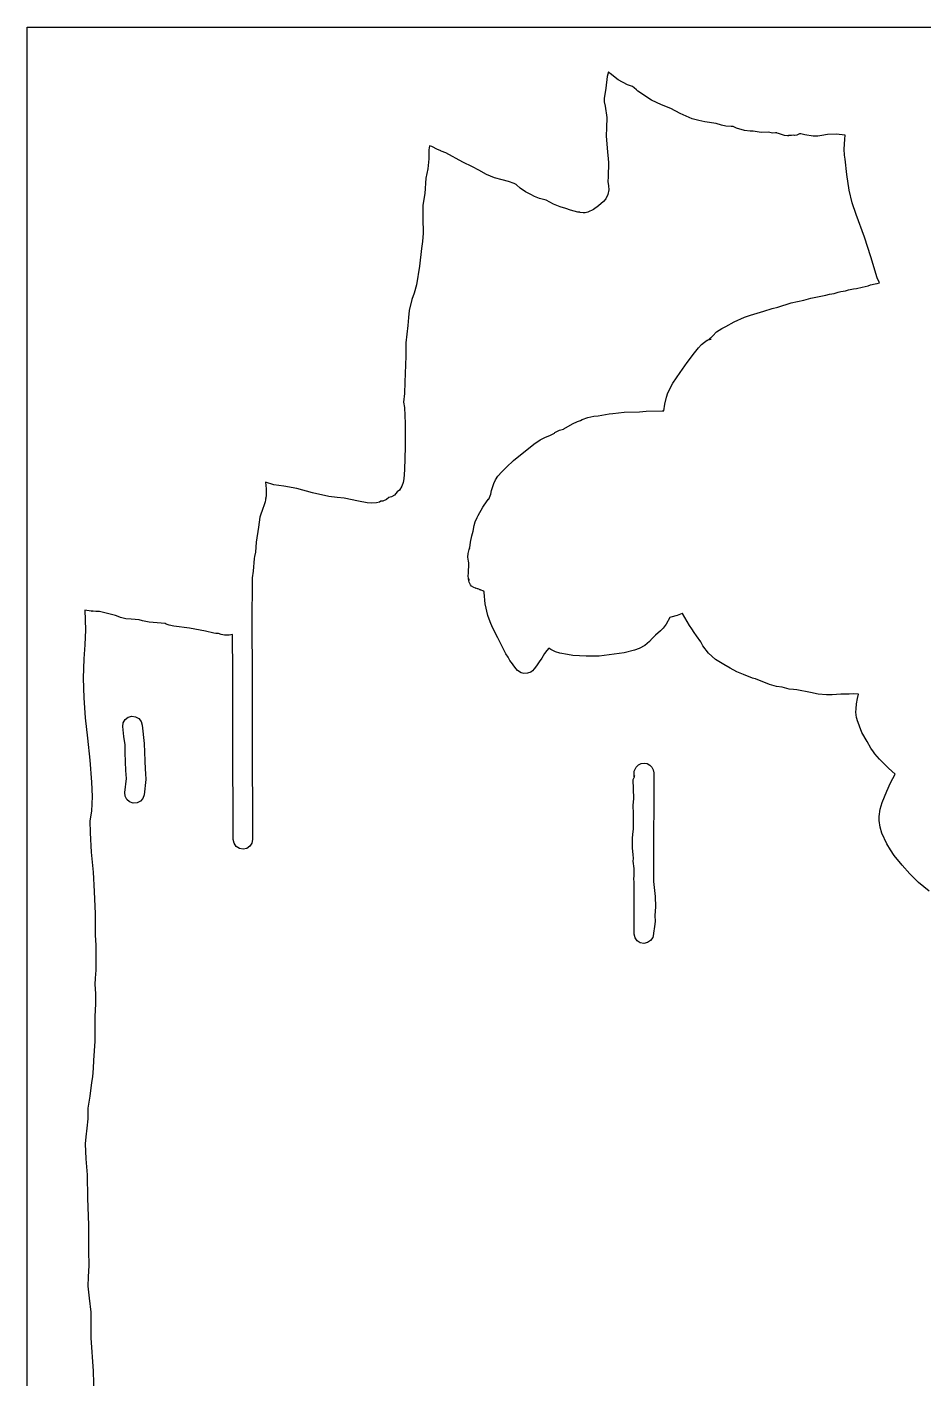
# Model space of a CAD drawing. Extents: x 2 to 598, y 673 to 2998.
# Drawn here: x 2 to 224.5, y 2662.9 to 2998 of the extents above; entities that cross this region are included whole.
import ezdxf

# ---------------------------------------------------------------- set-up
doc = ezdxf.new("R2010")
doc.units = 0

msp = doc.modelspace()

# ---------------------------------------------------------------- linework, layer by layer
at = {"layer": 'Calque 1'}
for p, q in [((146.2049, 2986.86046), (145.87418, 2985.73495)), ((146.62141, 2986.46099), (146.2049, 2986.86046)), ((148.624179, 2984.941769), (146.62141, 2986.46099)), ((145.52752, 2982.875666), (145.13985, 2980.32545)), ((145.87418, 2985.73495), (145.52752, 2982.875666)), ((150.88575, 2983.70457), (148.624179, 2984.941769)), ((152.1694, 2983.24777), (150.88575, 2983.70457)), ((152.6076, 2982.88756), (152.1694, 2983.24777)), ((153.11973, 2982.46433), (152.6076, 2982.88756)), ((145.13985, 2980.32545), (145.164527, 2979.473465)), ((145.164527, 2979.473465), (145.353395, 2978.424074)), ((153.52951, 2982.13773), (153.11973, 2982.46433)), ((156.89832, 2979.88724), (153.52951, 2982.13773)), ((159.387998, 2978.686139), (156.89832, 2979.88724)), ((145.353395, 2978.424074), (145.79665, 2975.55933)), ((161.64324, 2977.77315), (159.387998, 2978.686139)), ((164.018506, 2976.571024), (161.64324, 2977.77315)), ((166.92715, 2975.26323), (164.018506, 2976.571024)), ((145.756609, 2972.98206), (145.61372, 2971.0485)), ((145.79665, 2975.55933), (145.756609, 2972.98206)), ((168.577016, 2974.791215), (166.92715, 2975.26323)), ((170.136302, 2974.502661), (168.577016, 2974.791215)), ((172.88236, 2974.10981), (170.136302, 2974.502661)), ((174.275164, 2973.668844), (172.88236, 2974.10981)), ((175.350223, 2973.418811), (174.275164, 2973.668844)), ((176.66867, 2973.30884), (175.350223, 2973.418811)), ((177.15908, 2973.32494), (176.66867, 2973.30884)), ((177.991395, 2972.926343), (177.15908, 2973.32494)), ((179.96149, 2972.34257), (177.991395, 2972.926343)), ((145.61372, 2971.0485), (145.894896, 2967.968231)), ((181.379163, 2972.20055), (179.96149, 2972.34257)), ((182.08024, 2972.22062), (181.379163, 2972.20055)), ((182.621117, 2972.06272), (182.08024, 2972.22062)), ((184.03567, 2971.87386), (182.621117, 2972.06272)), ((185.93117, 2971.90956), (184.03567, 2971.87386)), ((186.863819, 2971.709824), (185.93117, 2971.90956)), ((187.668, 2971.8), (186.863819, 2971.709824)), ((187.67048, 2971.79567), (187.668, 2971.8)), ((187.97536, 2971.74147), (187.67048, 2971.79567)), ((188.07406, 2971.72297), (187.97536, 2971.74147)), ((188.396, 2971.56692), (188.07406, 2971.72297)), ((188.86212, 2971.46357), (188.396, 2971.56692)), ((188.89982, 2971.43977), (188.86212, 2971.46357)), ((189.888087, 2971.102903), (188.89982, 2971.43977)), ((190.572031, 2971.017243), (189.888087, 2971.102903)), ((190.91196, 2971.066751), (190.572031, 2971.017243)), ((191.57964, 2971.093515), (190.86818, 2971.13539)), ((190.86818, 2971.13539), (190.91196, 2971.066751)), ((192.11461, 2971.17929), (191.57964, 2971.093515)), ((192.34818, 2971.14829), (192.11461, 2971.17929)), ((192.929951, 2971.230749), (192.34818, 2971.14829)), ((193.60908, 2971.51363), (192.929951, 2971.230749)), ((193.89589, 2971.53533), (193.60908, 2971.51363)), ((194.877832, 2971.315611), (193.89589, 2971.53533)), ((196.98254, 2970.98445), (194.877832, 2971.315611)), ((198.146389, 2970.988155), (196.98254, 2970.98445)), ((199.142659, 2971.110253), (198.146389, 2970.988155)), ((200.54356, 2971.37563), (199.142659, 2971.110253)), ((202.686724, 2971.441554), (200.54356, 2971.37563)), ((204.89108, 2971.2108), (202.686724, 2971.441554)), ((204.6281, 2967.68388), (204.80018, 2970.21136)), ((204.80018, 2970.21136), (204.89108, 2971.2108)), ((101.68983, 2967.546945), (101.64903, 2965.344505)), ((101.82262, 2968.537065), (101.68983, 2967.546945)), ((102.38073, 2968.395985), (101.82262, 2968.537065)), ((102.57867, 2968.262665), (102.38073, 2968.395985)), ((103.62769, 2967.706115), (102.57867, 2968.262665)), ((104.64935, 2967.277195), (103.62769, 2967.706115)), ((104.71855, 2967.249295), (104.64935, 2967.277195)), ((105.87763, 2966.815725), (104.71855, 2967.249295)), ((110.10114, 2964.528535), (105.87763, 2966.815725)), ((145.894896, 2967.968231), (146.22144, 2964.41583)), ((204.760852, 2966.224494), (204.6281, 2967.68388)), ((204.92626, 2965.20598), (204.760852, 2966.224494)), ((101.40461, 2962.865565), (100.9178, 2960.561315)), ((101.64903, 2965.344505), (101.40461, 2962.865565)), ((112.51393, 2963.378735), (110.10114, 2964.528535)), ((114.056731, 2962.486653), (112.51393, 2963.378735)), ((146.22144, 2964.41583), (146.14444, 2960.83415)), ((205.304046, 2961.480469), (204.92626, 2965.20598)), ((100.9178, 2960.561315), (100.68629, 2956.769305)), ((115.95921, 2961.447075), (114.056731, 2962.486653)), ((117.962449, 2960.654167), (115.95921, 2961.447075)), ((119.803089, 2960.13102), (117.962449, 2960.654167)), ((121.431372, 2959.706888), (119.803089, 2960.13102)), ((122.79754, 2959.211025), (121.431372, 2959.706888)), ((146.14444, 2960.83415), (146.07054, 2959.71999)), ((146.07054, 2959.71999), (146.247899, 2958.62679)), ((205.89106, 2957.5367), (205.304046, 2961.480469)), ((100.68629, 2956.769305), (100.16282, 2953.856795)), ((123.27607, 2958.97538), (122.79754, 2959.211025)), ((123.38304, 2958.86116), (123.27607, 2958.97538)), ((124.32098, 2958.07363), (123.38304, 2958.86116)), ((125.631124, 2957.186198), (124.32098, 2958.07363)), ((126.91099, 2956.47992), (125.631124, 2957.186198)), ((127.877482, 2955.993274), (126.91099, 2956.47992)), ((129.11552, 2955.49498), (127.877482, 2955.993274)), ((146.05814, 2956.49796), (145.574096, 2955.424926)), ((146.264894, 2957.682373), (146.05814, 2956.49796)), ((146.247899, 2958.62679), (146.264894, 2957.682373)), ((206.670422, 2954.453964), (205.89106, 2957.5367)), ((100.16282, 2953.856795), (100.160342, 2950.60708)), ((130.75935, 2955.0459), (129.11552, 2955.49498)), ((132.59642, 2954.08626), (130.75935, 2955.0459)), ((134.264575, 2953.449353), (132.59642, 2954.08626)), ((135.60918, 2953.04706), (134.264575, 2953.449353)), ((136.795602, 2952.582684), (135.60918, 2953.04706)), ((142.492205, 2952.77361), (141.06776, 2952.14422)), ((143.74976, 2953.63973), (142.492205, 2952.77361)), ((144.99103, 2954.73476), (143.74976, 2953.63973)), ((145.574096, 2955.424926), (144.99103, 2954.73476)), ((207.640484, 2951.49961), (206.670422, 2954.453964)), ((100.160342, 2950.60708), (100.24652, 2946.907365)), ((138.59143, 2952.10654), (136.795602, 2952.582684)), ((139.08493, 2952.07394), (138.59143, 2952.10654)), ((139.19243, 2952.01454), (139.08493, 2952.07394)), ((139.93707, 2951.91016), (139.19243, 2952.01454)), ((140.39906, 2951.96076), (139.93707, 2951.91016)), ((141.06776, 2952.14422), (140.39906, 2951.96076)), ((209.73217, 2945.8992), (207.640484, 2951.49961)), ((100.24652, 2946.907365), (100.08882, 2944.857049)), ((99.848612, 2943.066765), (99.361231, 2938.683048)), ((100.08882, 2944.857049), (99.848612, 2943.066765)), ((211.237034, 2941.016945), (209.73217, 2945.8992)), ((212.83483, 2935.8109), (211.237034, 2941.016945)), ((99.361231, 2938.683048), (98.632672, 2934.098855)), ((98.632672, 2934.098855), (98.017541, 2932.045119)), ((203.7955, 2932.46401), (205.00525, 2932.59939)), ((205.00525, 2932.59939), (205.01665, 2932.60339)), ((205.02, 2932.6), (205.0086, 2932.595)), ((205.0086, 2932.595), (205.0136, 2932.592)), ((205.0136, 2932.592), (205.73448, 2932.88397)), ((205.01665, 2932.60339), (205.02, 2932.6)), ((205.73448, 2932.88397), (206.972032, 2933.130629)), ((206.972032, 2933.130629), (207.69147, 2933.19713)), ((207.69147, 2933.19713), (209.09035, 2933.5015)), ((209.09035, 2933.5015), (210.57709, 2933.83533)), ((210.57709, 2933.83533), (211.189116, 2934.079027)), ((211.189116, 2934.079027), (212.33821, 2934.36915)), ((212.33821, 2934.36915), (212.85809, 2934.41355)), ((213.4012, 2934.56654), (212.83483, 2935.8109)), ((212.85809, 2934.41355), (213.4012, 2934.56654)), ((97.434292, 2930.458745), (96.808502, 2927.768495)), ((98.017541, 2932.045119), (97.434292, 2930.458745)), ((188.18457, 2928.56038), (191.50686, 2929.60114)), ((191.50686, 2929.60114), (194.66222, 2930.33081)), ((194.66222, 2930.33081), (196.38458, 2930.75559)), ((196.38458, 2930.75559), (200.11409, 2931.52659)), ((200.11409, 2931.52659), (201.03288, 2931.77826)), ((201.03288, 2931.77826), (202.17752, 2931.97979)), ((202.17752, 2931.97979), (203.16814, 2932.248)), ((203.16814, 2932.248), (203.7955, 2932.46401)), ((96.577448, 2926.034166), (96.434362, 2924.021415)), ((96.808502, 2927.768495), (96.577448, 2926.034166)), ((177.387204, 2924.93565), (179.94633, 2926.10317)), ((179.94633, 2926.10317), (180.68065, 2926.30367)), ((180.68065, 2926.30367), (181.43202, 2926.58323)), ((181.43202, 2926.58323), (184.70107, 2927.547)), ((184.70107, 2927.547), (186.81049, 2928.21155)), ((186.81049, 2928.21155), (188.18457, 2928.56038)), ((96.434362, 2924.021415), (95.979592, 2919.740545)), ((173.03614, 2922.40623), (174.352398, 2923.269512)), ((174.352398, 2923.269512), (175.3006, 2923.73999)), ((175.3006, 2923.73999), (177.387204, 2924.93565)), ((95.979592, 2919.740545), (95.983592, 2916.374865)), ((168.53509, 2918.50725), (169.316657, 2919.300045)), ((169.316657, 2919.300045), (170.0461, 2919.88494)), ((170.0461, 2919.88494), (170.70705, 2920.33658)), ((170.70705, 2920.33658), (170.84297, 2920.39348)), ((170.78977, 2920.32528), (170.93807, 2920.43328)), ((170.84297, 2920.39348), (170.78977, 2920.32528)), ((170.93807, 2920.43328), (171.2285, 2920.5547)), ((171.08433, 2920.5464), (172.0884, 2921.44608)), ((171.64451, 2920.6043), (171.08433, 2920.5464)), ((171.2285, 2920.5547), (171.64451, 2920.6043)), ((172.0884, 2921.44608), (173.03614, 2922.40623)), ((95.983592, 2916.374865), (95.715392, 2909.972135)), ((165.719763, 2914.859869), (167.57545, 2917.26856)), ((167.57545, 2917.26856), (168.53509, 2918.50725)), ((163.99945, 2912.39909), (165.719763, 2914.859869)), ((95.715392, 2909.972135), (95.625992, 2907.179045)), ((160.93399, 2907.3596), (162.20835, 2909.72019)), ((162.20835, 2909.72019), (163.99945, 2912.39909)), ((95.625992, 2907.179045), (95.371232, 2904.970905)), ((160.18467, 2904.543025), (160.57228, 2906.23769)), ((160.57228, 2906.23769), (160.93399, 2907.3596)), ((95.371232, 2904.970905), (95.626502, 2903.661435)), ((95.626502, 2903.661435), (95.805746, 2899.697422)), ((147.25007, 2902.16516), (150.11813, 2902.51036)), ((150.11813, 2902.51036), (153.8936, 2902.64162)), ((153.8936, 2902.64162), (155.54777, 2902.78736)), ((155.54777, 2902.78736), (159.54702, 2902.84266)), ((159.54702, 2902.84266), (159.97178, 2902.84566)), ((159.97178, 2902.84566), (160.18467, 2904.543025)), ((95.805746, 2899.697422), (95.798082, 2893.951425)), ((135.16451, 2898.37422), (137.31011, 2899.63099)), ((137.31011, 2899.63099), (138.511337, 2900.171879)), ((138.511337, 2900.171879), (139.29036, 2900.45884)), ((139.264356, 2900.464497), (139.68104, 2900.6826)), ((139.29036, 2900.45884), (139.264356, 2900.464497)), ((139.68104, 2900.6826), (141.08561, 2901.1973)), ((141.08561, 2901.1973), (142.59998, 2901.514761)), ((142.59998, 2901.514761), (143.69165, 2901.65412)), ((143.69165, 2901.65412), (146.36539, 2902.11146)), ((146.36539, 2902.11146), (147.25007, 2902.16516)), ((127.661474, 2894.568814), (129.26205, 2895.66435)), ((129.26205, 2895.66435), (130.620046, 2896.338306)), ((130.620046, 2896.338306), (131.63917, 2896.77848)), ((131.63917, 2896.77848), (132.79413, 2897.35157)), ((132.79413, 2897.35157), (132.794917, 2897.34917)), ((132.794917, 2897.34917), (132.91713, 2897.44667)), ((132.91713, 2897.44667), (134.02351, 2898.03733)), ((134.02351, 2898.03733), (135.08391, 2898.35152)), ((135.08391, 2898.35152), (135.16451, 2898.37422)), ((95.798082, 2893.951425), (95.607902, 2888.197775)), ((124.40653, 2891.93021), (126.36248, 2893.50477)), ((126.36248, 2893.50477), (127.661474, 2894.568814)), ((120.89305, 2888.91642), (122.670258, 2890.517721)), ((122.670258, 2890.517721), (124.40653, 2891.93021)), ((95.413082, 2885.975185), (95.292534, 2885.100035)), ((95.607902, 2888.197775), (95.413082, 2885.975185)), ((117.760983, 2884.848911), (118.192725, 2885.767687)), ((118.192725, 2885.767687), (118.79033, 2886.69175)), ((118.79033, 2886.69175), (119.740286, 2887.757571)), ((119.740286, 2887.757571), (120.47758, 2888.45806)), ((120.47758, 2888.45806), (120.89305, 2888.91642)), ((63.208332, 2884.534425), (61.180542, 2885.159715)), ((61.180542, 2885.159715), (61.301482, 2883.515385)), ((61.301482, 2883.515385), (61.297223, 2882.050519)), ((65.709992, 2884.154615), (63.208332, 2884.534425)), ((68.953722, 2883.576345), (65.709992, 2884.154615)), ((72.816846, 2882.560915), (68.953722, 2883.576345)), ((76.838512, 2881.650365), (72.816846, 2882.560915)), ((93.797172, 2882.768645), (93.155342, 2881.979555)), ((94.368611, 2883.172919), (93.797172, 2882.768645)), ((94.993982, 2884.143765), (94.368611, 2883.172919)), ((95.292534, 2885.100035), (94.993982, 2884.143765)), ((117.04781, 2882.23516), (117.22455, 2883.14726)), ((117.22455, 2883.14726), (117.760983, 2884.848911)), ((60.821802, 2879.563175), (60.415612, 2878.357045)), ((61.065151, 2880.30608), (60.821802, 2879.563175)), ((61.198512, 2881.258145), (61.065151, 2880.30608)), ((61.297223, 2882.050519), (61.194512, 2881.144455)), ((61.194512, 2881.144455), (61.198512, 2881.258145)), ((78.917583, 2881.369853), (76.838512, 2881.650365)), ((80.678062, 2881.202845), (78.917583, 2881.369853)), ((84.194662, 2880.469055), (80.678062, 2881.202845)), ((86.372609, 2880.059389), (84.194662, 2880.469055)), ((87.50455, 2879.98163), (86.372609, 2880.059389)), ((88.701352, 2880.070615), (87.50455, 2879.98163)), ((89.429462, 2880.248385), (88.701352, 2880.070615)), ((89.751932, 2880.424605), (89.429462, 2880.248385)), ((90.275717, 2880.472804), (89.751932, 2880.424605)), ((91.175102, 2880.894345), (90.275717, 2880.472804)), ((91.748712, 2881.335135), (91.175102, 2880.894345)), ((92.404957, 2881.539572), (91.748712, 2881.335135)), ((93.155342, 2881.979555), (92.404957, 2881.539572)), ((113.92707, 2876.88408), (115.04636, 2878.93719)), ((115.04636, 2878.93719), (116.11505, 2880.51744)), ((116.11505, 2880.51744), (116.483444, 2880.993636)), ((116.483444, 2880.993636), (116.49798, 2880.96548)), ((116.49798, 2880.96548), (117.04781, 2882.23516)), ((59.699922, 2876.466695), (59.420332, 2874.020865)), ((59.867342, 2876.969515), (59.699922, 2876.466695)), ((60.415612, 2878.357045), (59.867342, 2876.969515)), ((113.155962, 2875.361602), (113.60976, 2876.39005)), ((113.60976, 2876.39005), (113.894482, 2876.868999)), ((113.894482, 2876.868999), (113.92707, 2876.88408)), ((59.420332, 2874.020865), (58.819332, 2870.272255)), ((112.29067, 2871.869209), (112.61138, 2873.00474)), ((112.61138, 2873.00474), (112.888667, 2874.434891)), ((112.888667, 2874.434891), (113.155962, 2875.361602)), ((58.819332, 2870.272255), (58.627112, 2867.804165)), ((111.71637, 2868.68664), (111.86054, 2869.18326)), ((111.86054, 2869.18326), (111.89724, 2869.35688)), ((111.88484, 2869.51915), (111.95664, 2870.30464)), ((111.89724, 2869.35688), (111.88484, 2869.51915)), ((111.95664, 2870.30464), (112.29067, 2871.869209)), ((58.310882, 2866.288505), (58.067992, 2863.083535)), ((58.410582, 2866.727245), (58.310882, 2866.288505)), ((58.627112, 2867.804165), (58.410582, 2866.727245)), ((111.34749, 2866.539), (111.351, 2866.54)), ((111.490183, 2865.573108), (111.34749, 2866.539)), ((111.351, 2866.54), (111.3804, 2867.51308)), ((111.3804, 2867.51308), (111.63467, 2868.48666)), ((111.60379, 2865.21605), (111.490183, 2865.573108)), ((111.63467, 2868.48666), (111.718566, 2868.70713)), ((111.718566, 2868.70713), (111.71637, 2868.68664)), ((58.067992, 2863.083535), (57.860242, 2861.474855)), ((111.425957, 2862.095336), (111.4713, 2862.43601)), ((111.471, 2862.44), (111.60379, 2865.21605)), ((111.4713, 2862.43601), (111.471, 2862.44)), ((57.860242, 2861.474855), (57.784544, 2849.750811)), ((111.494, 2861.11), (111.425957, 2862.095336)), ((111.49309, 2861.10844), (111.494, 2861.11)), ((111.55049, 2860.88209), (111.49309, 2861.10844)), ((111.59159, 2860.72191), (111.54149, 2861.23814)), ((111.54149, 2861.23814), (111.55049, 2860.88209)), ((111.61599, 2860.62531), (111.59159, 2860.72191)), ((111.62239, 2860.40883), (111.59589, 2860.67651)), ((111.59589, 2860.67651), (111.61599, 2860.62531)), ((111.79654, 2860.02537), (111.62239, 2860.40883)), ((111.97325, 2859.75513), (111.79654, 2860.02537)), ((112.26834, 2859.43162), (111.97325, 2859.75513)), ((112.82436, 2859.04972), (112.26834, 2859.43162)), ((113.26, 2858.8792), (112.82436, 2859.04972)), ((113.420009, 2858.8281), (113.26, 2858.8792)), ((113.76128, 2858.72051), (113.3458, 2858.8559)), ((113.3458, 2858.8559), (113.420009, 2858.8281)), ((113.79228, 2858.70091), (113.76128, 2858.72051)), ((114.48424, 2858.48231), (113.79228, 2858.70091)), ((115.01494, 2858.21773), (114.214784, 2858.527444)), ((114.214784, 2858.527444), (114.48424, 2858.48231)), ((115.09094, 2858.20533), (115.01494, 2858.21773)), ((115.21757, 2858.13713), (115.09094, 2858.20533)), ((115.22157, 2858.13413), (115.21757, 2858.13713)), ((115.36783, 2858.09333), (115.22157, 2858.13413)), ((115.37813, 2857.85357), (115.36783, 2858.09333)), ((115.663831, 2855.008207), (115.37813, 2857.85357)), ((17.90924, 2853.1719), (16.33569, 2853.47731)), ((16.33569, 2853.47731), (16.4778, 2848.56237)), ((18.1511, 2853.16), (17.90924, 2853.1719)), ((18.142772, 2853.164975), (18.099872, 2853.167975)), ((18.099872, 2853.167975), (18.1511, 2853.16)), ((18.368072, 2853.155975), (18.142772, 2853.164975)), ((19.051252, 2853.128075), (18.368072, 2853.155975)), ((19.738022, 2853.099075), (19.051252, 2853.128075)), ((19.948342, 2853.090075), (19.738022, 2853.099075)), ((23.938282, 2852.148005), (19.948342, 2853.090075)), ((24.156693, 2851.998543), (23.938282, 2852.148005)), ((116.28611, 2852.14747), (115.663831, 2855.008207)), ((116.83019, 2850.583439), (116.28611, 2852.14747)), ((163.266678, 2852.094496), (161.69625, 2851.69306)), ((164.48522, 2852.57568), (163.266678, 2852.094496)), ((164.54722, 2852.60158), (164.48522, 2852.57568)), ((166.33781, 2849.64), (164.54722, 2852.60158)), ((25.163542, 2851.614705), (24.156693, 2851.998543)), ((26.546233, 2851.312577), (25.163542, 2851.614705)), ((27.839384, 2851.170791), (26.546233, 2851.312577)), ((29.783392, 2851.036965), (27.839384, 2851.170791)), ((30.635017, 2850.777021), (29.783392, 2851.036965)), ((32.309872, 2850.468005), (30.635017, 2850.777021)), ((36.247612, 2850.138835), (32.309872, 2850.468005)), ((36.542672, 2849.999295), (36.247612, 2850.138835)), ((37.267784, 2849.692226), (36.542672, 2849.999295)), ((38.407692, 2849.452065), (37.267784, 2849.692226)), ((42.307888, 2848.986665), (38.407692, 2849.452065)), ((46.258372, 2848.266595), (42.307888, 2848.986665)), ((57.784544, 2849.750811), (57.810142, 2837.940855)), ((117.474148, 2849.149221), (116.83019, 2850.583439)), ((118.78724, 2846.61808), (117.474148, 2849.149221)), ((159.793098, 2849.005095), (159.09126, 2848.291399)), ((160.517, 2849.96239), (159.793098, 2849.005095)), ((161.38722, 2851.65946), (160.517, 2849.96239)), ((161.69625, 2851.69306), (161.38722, 2851.65946)), ((166.84838, 2848.81833), (166.33781, 2849.64)), ((167.45041, 2847.87419), (166.84838, 2848.81833)), ((16.4778, 2848.56237), (16.298566, 2844.879921)), ((48.295452, 2847.762755), (46.258372, 2848.266595)), ((48.808612, 2847.667155), (48.295452, 2847.762755)), ((49.245782, 2847.626855), (48.808612, 2847.667155)), ((49.498982, 2847.620855), (49.245782, 2847.626855)), ((50.143902, 2847.431205), (49.498982, 2847.620855)), ((51.004566, 2847.244809), (50.143902, 2847.431205)), ((52.122082, 2847.212095), (51.004566, 2847.244809)), ((52.987142, 2847.413125), (52.122082, 2847.212095)), ((53.010442, 2837.929975), (52.987142, 2847.413125)), ((120.77523, 2842.62917), (118.78724, 2846.61808)), ((156.386196, 2845.637506), (155.215, 2844.67333)), ((157.07533, 2846.42412), (156.386196, 2845.637506)), ((157.88977, 2847.24473), (157.07533, 2846.42412)), ((159.09126, 2848.291399), (157.88977, 2847.24473)), ((168.07414, 2847.04325), (167.45041, 2847.87419)), ((169.07354, 2845.58754), (168.07414, 2847.04325)), ((169.63734, 2844.63461), (169.07354, 2845.58754)), ((16.298566, 2844.879921), (16.05097, 2841.37058)), ((121.3013, 2841.78219), (120.77523, 2842.62917)), ((130.37259, 2842.69016), (129.65996, 2841.55586)), ((130.93792, 2843.45909), (130.37259, 2842.69016)), ((131.42264, 2844.00479), (130.93792, 2843.45909)), ((131.87327, 2843.70507), (131.42264, 2844.00479)), ((133.041297, 2843.118627), (131.87327, 2843.70507)), ((134.155949, 2842.767369), (133.041297, 2843.118627)), ((136.05699, 2842.4323), (134.155949, 2842.767369)), ((137.33236, 2842.21939), (136.05699, 2842.4323)), ((140.70786, 2842.02248), (137.33236, 2842.21939)), ((143.86219, 2842.03938), (140.70786, 2842.02248)), ((147.61236, 2842.51015), (143.86219, 2842.03938)), ((150.088247, 2842.879372), (147.61236, 2842.51015)), ((152.66786, 2843.55245), (150.088247, 2842.879372)), ((153.848659, 2843.976176), (152.66786, 2843.55245)), ((155.215, 2844.67333), (153.848659, 2843.976176)), ((171.046868, 2842.815604), (169.63734, 2844.63461)), ((172.78236, 2841.23017), (171.046868, 2842.815604)), ((16.0509, 2841.37), (15.930274, 2836.569034)), ((16.05097, 2841.37058), (16.0509, 2841.37)), ((121.77361, 2840.9683), (121.3013, 2841.78219)), ((122.41803, 2840.1363), (121.77361, 2840.9683)), ((122.54826, 2839.92908), (122.41803, 2840.1363)), ((122.94513, 2839.31929), (122.54826, 2839.92908)), ((123.66292, 2838.50178), (122.94513, 2839.31929)), ((127.74329, 2838.88262), (127.377691, 2838.37889)), ((128.34686, 2839.67224), (127.74329, 2838.88262)), ((128.846234, 2840.412654), (128.34686, 2839.67224)), ((128.9985, 2840.65824), (128.846234, 2840.412654)), ((129.65996, 2841.55586), (128.9985, 2840.65824)), ((174.81275, 2839.94083), (172.78236, 2841.23017)), ((176.356963, 2839.038844), (174.81275, 2839.94083)), ((178.07558, 2838.17765), (176.356963, 2839.038844)), ((15.930274, 2836.569034), (16.0539, 2831.72408)), ((53.015442, 2822.788775), (53.010442, 2837.929975)), ((57.810142, 2837.940855), (57.815142, 2822.800655)), ((124.526381, 2837.925929), (123.66292, 2838.50178)), ((125.227512, 2837.755237), (124.526381, 2837.925929)), ((126.1346, 2837.83154), (125.227512, 2837.755237)), ((126.947711, 2838.098523), (126.1346, 2837.83154)), ((127.377691, 2838.37889), (126.947711, 2838.098523)), ((179.6698, 2837.52395), (178.07558, 2838.17765)), ((181.95392, 2836.56274), (179.6698, 2837.52395)), ((182.573928, 2836.387591), (181.95392, 2836.56274)), ((182.6748, 2836.38447), (182.573928, 2836.387591)), ((186.14177, 2834.9985), (182.6748, 2836.38447)), ((187.912115, 2834.554296), (186.14177, 2834.9985)), ((189.27128, 2834.32673), (187.912115, 2834.554296)), ((191.04018, 2833.88953), (189.27128, 2834.32673)), ((192.13521, 2833.75464), (191.04018, 2833.88953)), ((192.9026, 2833.67504), (192.13521, 2833.75464)), ((192.9465, 2833.66704), (192.9026, 2833.67504)), ((196.27446, 2832.9968), (192.9465, 2833.66704)), ((198.201838, 2832.643826), (196.27446, 2832.9968)), ((200.27731, 2832.433), (198.201838, 2832.643826)), ((200.28031, 2832.433), (200.27731, 2832.433)), ((200.28331, 2832.433), (200.28031, 2832.433)), ((200.28631, 2832.433), (200.28331, 2832.433)), ((201.679, 2832.42), (200.28631, 2832.433)), ((201.67943, 2832.418), (201.679, 2832.42)), ((201.68543, 2832.418), (201.67943, 2832.418)), ((203.85792, 2832.61231), (201.68543, 2832.418)), ((204.11216, 2832.63241), (203.85792, 2832.61231)), ((204.12566, 2832.63241), (204.11216, 2832.63241)), ((204.254063, 2832.59831), (204.12566, 2832.63241)), ((205.05739, 2832.58431), (204.254063, 2832.59831)), ((205.90075, 2832.62001), (205.05739, 2832.58431)), ((206.91826, 2832.66291), (205.90075, 2832.62001)), ((208.19931, 2832.62101), (206.91826, 2832.66291)), ((207.99778, 2831.53323), (208.19931, 2832.62101)), ((16.0539, 2831.72408), (16.440117, 2826.720406)), ((207.589, 2828.12), (207.6546, 2828.99125)), ((207.6546, 2828.99125), (207.7332, 2830.23357)), ((207.7332, 2830.23357), (207.99778, 2831.53323)), ((16.440117, 2826.720406), (17.00836, 2821.68128)), ((25.73506, 2824.5938), (25.853904, 2825.522731)), ((25.853904, 2825.522731), (26.31921, 2826.335458)), ((26.31921, 2826.335458), (27.06013, 2826.908236)), ((27.06013, 2826.908236), (27.96385, 2827.15385)), ((27.96385, 2827.15385), (28.892781, 2827.035006)), ((28.892781, 2827.035006), (29.705508, 2826.5697)), ((29.705508, 2826.5697), (30.278286, 2825.82878)), ((30.278286, 2825.82878), (30.5239, 2824.92506)), ((207.58875, 2828.11541), (207.589, 2828.12)), ((207.71641, 2826.86692), (207.58875, 2828.11541)), ((207.87929, 2826.301729), (207.71641, 2826.86692)), ((207.90813, 2826.28193), (207.87929, 2826.301729)), ((209.04965, 2823.13535), (207.90813, 2826.28193)), ((26.032736, 2822.133922), (25.73501, 2824.5938)), ((25.73501, 2824.5938), (25.73506, 2824.5938)), ((26.305, 2820.07006), (26.032736, 2822.133922)), ((30.5239, 2824.92506), (31.09286, 2820.41164)), ((53.160122, 2796.573375), (53.015442, 2822.788775)), ((57.815142, 2822.800655), (57.960342, 2796.606955)), ((210.3302, 2820.87502), (209.04965, 2823.13535)), ((17.00836, 2821.68128), (17.577374, 2816.27745)), ((26.3515, 2818.16269), (26.305, 2820.07006)), ((31.09286, 2820.41164), (31.15076, 2818.25156)), ((211.29397, 2819.21362), (210.3302, 2820.87502)), ((211.95956, 2818.29896), (211.29397, 2819.21362)), ((17.577374, 2816.27745), (18.00727, 2810.80138)), ((26.4027, 2815.87031), (26.3515, 2818.16269)), ((26.52673, 2813.70197), (26.4027, 2815.87031)), ((31.15076, 2818.25156), (31.19826, 2816.07134)), ((31.19826, 2816.07134), (31.31817, 2813.99238)), ((153.646134, 2815.072242), (154.308674, 2815.40361)), ((154.308674, 2815.40361), (155.040654, 2815.517487)), ((155.040654, 2815.517487), (155.78919, 2815.396989)), ((155.78919, 2815.396989), (156.462948, 2815.049318)), ((212.28719, 2817.79511), (211.95956, 2818.29896)), ((213.456662, 2816.478065), (212.28719, 2817.79511)), ((214.41264, 2815.55081), (213.456662, 2816.478065)), ((214.8369, 2815.08004), (214.41264, 2815.55081)), ((26.66781, 2811.72689), (26.52673, 2813.70197)), ((31.31817, 2813.99238), (31.422806, 2812.949817)), ((31.422806, 2812.949817), (31.46181, 2811.49435)), ((152.33064, 2811.46748), (152.63708, 2812.1124)), ((152.554, 2812.86593), (152.617665, 2813.53132)), ((152.56, 2812.24014), (152.554, 2812.86593)), ((152.5801, 2812.30014), (152.557337, 2812.164304)), ((152.557337, 2812.164304), (152.56, 2812.24014)), ((152.637, 2812.45), (152.5801, 2812.30014)), ((152.617665, 2813.53132), (153.10592, 2814.54027)), ((152.63708, 2812.1124), (152.637, 2812.45)), ((153.10592, 2814.54027), (153.646134, 2815.072242)), ((156.462948, 2815.049318), (156.984175, 2814.522928)), ((156.984175, 2814.522928), (157.320354, 2813.862816)), ((157.320354, 2813.862816), (157.43897, 2813.11398)), ((157.43897, 2813.11398), (157.39457, 2789.65648)), ((215.66578, 2814.24959), (214.8369, 2815.08004)), ((217.33855, 2812.77785), (215.66578, 2814.24959)), ((216.159468, 2810.665051), (217.33855, 2812.77785)), ((18.00727, 2810.80138), (18.1264, 2807.220925)), ((26.2544, 2808.25321), (26.66781, 2811.72689)), ((31.46181, 2811.49435), (31.02155, 2807.69356)), ((152.48413, 2806.76494), (152.33064, 2811.46748)), ((214.074344, 2805.731375), (215.20948, 2808.5564)), ((215.20948, 2808.5564), (216.159468, 2810.665051)), ((18.1264, 2807.220925), (18.00427, 2803.61422)), ((26.332808, 2807.303441), (26.2544, 2808.25321)), ((26.754677, 2806.485836), (26.332808, 2807.303441)), ((27.452338, 2805.886068), (26.754677, 2806.485836)), ((28.35812, 2805.58981), (27.452338, 2805.886068)), ((29.307905, 2805.668212), (28.35812, 2805.58981)), ((30.125523, 2806.090087), (29.307905, 2805.668212)), ((30.725297, 2806.78776), (30.125523, 2806.090087)), ((31.02155, 2807.69356), (30.725297, 2806.78776)), ((152.317119, 2805.007329), (152.48413, 2806.76494)), ((213.618982, 2804.100953), (214.074344, 2805.731375)), ((18.00427, 2803.61422), (17.61462, 2801.22003)), ((152.42523, 2803.01064), (152.317119, 2805.007329)), ((152.386636, 2800.7941), (152.42523, 2803.01064)), ((213.373, 2801.3), (213.376, 2802.29528)), ((213.376, 2802.29528), (213.618982, 2804.100953)), ((17.61462, 2801.22003), (17.62702, 2798.23313)), ((152.234969, 2797.923121), (152.44483, 2799.1871)), ((152.44483, 2799.1871), (152.386636, 2800.7941)), ((213.594787, 2799.657974), (213.37288, 2801.302)), ((213.37288, 2801.302), (213.373, 2801.3)), ((214.03332, 2798.138897), (213.594787, 2799.657974)), ((17.62702, 2798.23313), (17.928292, 2793.451656)), ((53.349251, 2795.656017), (53.160122, 2796.573375)), ((53.875111, 2794.880913), (53.349251, 2795.656017)), ((57.778365, 2795.671504), (57.26948, 2794.90504)), ((57.960342, 2796.606955), (57.778365, 2795.671504)), ((152.126, 2795.1), (152.1539, 2795.377)), ((152.1539, 2795.377), (152.178356, 2796.844504)), ((152.178356, 2796.844504), (152.234969, 2797.923121)), ((215.23997, 2795.48014), (214.03332, 2798.138897)), ((216.119007, 2793.997493), (215.23997, 2795.48014)), ((17.928292, 2793.451656), (18.36704, 2788.50918)), ((54.657609, 2794.36612), (53.875111, 2794.880913)), ((55.577562, 2794.190045), (54.657609, 2794.36612)), ((56.510331, 2794.385307), (55.577562, 2794.190045)), ((57.26948, 2794.90504), (56.510331, 2794.385307)), ((152.30355, 2792.86397), (152.12578, 2794.4489)), ((152.12578, 2794.4489), (152.12634, 2794.4464)), ((152.12634, 2795.09804), (152.126, 2795.1)), ((152.12634, 2794.4464), (152.12634, 2795.09804)), ((152.38565, 2791.84493), (152.30355, 2792.86397)), ((152.36395, 2791.23411), (152.38565, 2791.84493)), ((217.082952, 2792.64795), (216.119007, 2793.997493)), ((219.06917, 2790.25151), (217.082952, 2792.64795)), ((18.36704, 2788.50918), (18.61146, 2783.73014)), ((152.5939, 2789.43939), (152.36395, 2791.23411)), ((152.5909, 2787.50669), (152.5939, 2789.43939)), ((157.39457, 2789.65648), (157.38957, 2787.40184)), ((220.974195, 2788.073602), (219.06917, 2790.25151)), ((152.5186, 2786.9212), (152.5909, 2787.50669)), ((152.5878, 2785.9352), (152.5186, 2786.9212)), ((152.564, 2773.23), (152.5878, 2785.9352)), ((157.39, 2787.34), (157.387, 2786.14679)), ((157.387, 2786.14679), (157.76578, 2782.4199)), ((157.38957, 2787.40184), (157.39, 2787.34)), ((223.1356, 2785.8952), (220.974195, 2788.073602)), ((225.774142, 2783.778865), (223.1356, 2785.8952)), ((18.61146, 2783.73014), (18.89723, 2778.13464)), ((157.76578, 2782.4199), (157.848841, 2779.895981)), ((157.848841, 2779.895981), (157.73478, 2777.77056)), ((18.89723, 2778.13464), (18.93753, 2772.8321)), ((157.60974, 2775.04565), (157.36272, 2773.32742)), ((157.784092, 2776.261619), (157.60974, 2775.04565)), ((157.73478, 2777.77056), (157.784092, 2776.261619)), ((18.93753, 2772.8321), (18.95973, 2771.60738)), ((152.57184, 2773.2288), (152.564, 2773.23)), ((152.56484, 2773.1373), (152.57184, 2773.2288)), ((152.786774, 2772.226924), (152.56484, 2773.1373)), ((153.317726, 2771.493338), (152.786774, 2772.226924)), ((157.17257, 2772.302517), (156.667214, 2771.551069)), ((157.363, 2773.22), (157.17257, 2772.302517)), ((157.36272, 2773.32742), (157.363, 2773.22)), ((18.95973, 2771.60738), (18.98463, 2771.52628)), ((18.98463, 2771.52628), (19.00633, 2771.36349)), ((19.00633, 2771.36349), (19.02143, 2771.18315)), ((19.02143, 2771.18315), (19.04203, 2770.77749)), ((19.09833, 2769.16054), (19.03483, 2764.15876)), ((19.04203, 2770.77749), (19.09833, 2769.16054)), ((154.082077, 2771.007718), (153.317726, 2771.493338)), ((155.004207, 2770.84124), (154.082077, 2771.007718)), ((155.920053, 2771.039397), (155.004207, 2770.84124)), ((156.667214, 2771.551069), (155.920053, 2771.039397)), ((18.876921, 2762.238216), (18.8152, 2760.652)), ((19.03483, 2764.15876), (18.876921, 2762.238216)), ((18.8152, 2760.652), (18.95998, 2758.40046)), ((18.95998, 2758.40046), (19.01779, 2755.87091)), ((19.01779, 2755.87091), (18.81726, 2752.6866)), ((18.81726, 2752.6866), (18.81726, 2746.59913)), ((18.81726, 2746.59913), (18.49326, 2741.82525)), ((18.49326, 2741.82525), (18.424926, 2739.902462)), ((18.424926, 2739.902462), (18.25349, 2737.78208)), ((18.00132, 2736.35582), (17.53983, 2732.93638)), ((18.25349, 2737.78208), (18.00132, 2736.35582)), ((17.53983, 2732.93638), (17.03961, 2729.94431)), ((17.03961, 2729.94431), (17.04261, 2727.36669)), ((16.85295, 2725.0299), (16.586891, 2722.919131)), ((17.04261, 2727.36669), (16.85295, 2725.0299)), ((16.586891, 2722.919131), (16.44057, 2721.16243)), ((16.44057, 2721.16243), (16.606586, 2717.397506)), ((16.606586, 2717.397506), (16.88034, 2713.47452)), ((16.88034, 2713.47452), (16.98419, 2707.65267)), ((16.98419, 2707.65267), (17.20691, 2700.98692)), ((17.20691, 2700.98692), (17.22651, 2694.61624)), ((17.22651, 2694.61624), (17.32726, 2690.99629)), ((17.173884, 2688.177615), (17.08284, 2685.84674)), ((17.32726, 2690.99629), (17.173884, 2688.177615)), ((17.08284, 2685.84674), (17.429701, 2682.861577)), ((17.429701, 2682.861577), (17.78875, 2679.41872)), ((17.78875, 2679.41872), (17.84975, 2673.02531)), ((17.84975, 2673.02531), (18.39185, 2664.76482)), ((18.39185, 2664.76482), (18.57685, 2658.85512))]:
    msp.add_line(p, q, dxfattribs=at)
at = {"layer": 'COUPE'}
for p, q in [((1.99988, 2998), (238, 2998)), ((1.99988, 2302), (1.99988, 2998))]:
    msp.add_line(p, q, dxfattribs=at)

doc.saveas('drawing.dxf')
